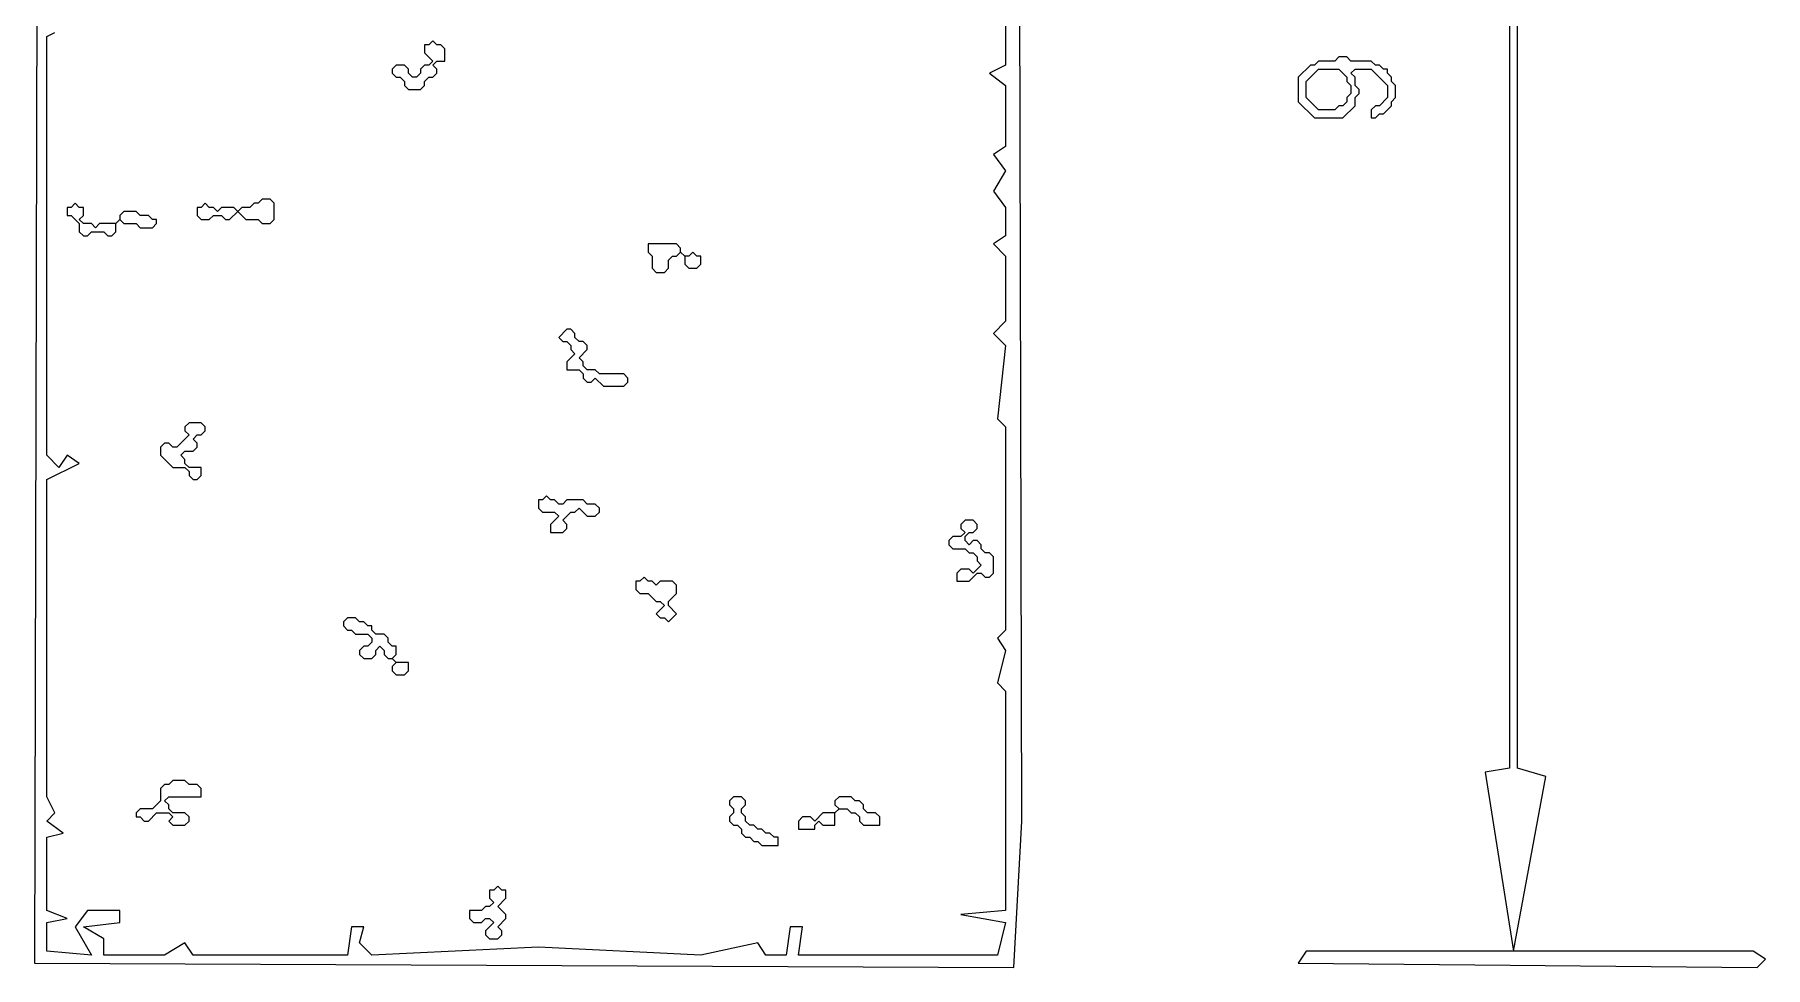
# Model space of a CAD drawing. Extents: x 17 to 323, y -435 to -5.
# Drawn here: x 101.4 to 144, y -394.4 to -371.45 of the extents above; entities that cross this region are included whole.
import ezdxf

# ---------------------------------------------------------------- set-up
doc = ezdxf.new("R2010")
doc.units = 0

msp = doc.modelspace()

# ---------------------------------------------------------------- linework, layer by layer
at = {"layer": 'CONTOURS'}
for p, q in [((101.5, -348.2), (101.4, -394.3)), ((125.7, -390.8), (125.6, -348.3)), ((137.7, -353.2), (137.7, -389.5)), ((137.9, -389.5), (137.9, -353.2)), ((125.3, -370.7), (125.3, -372.2)), ((101.7, -371.5), (101.9, -371.4)), ((101.7, -381.8), (101.7, -371.5)), ((111.1, -371.7), (111, -371.7)), ((111, -371.7), (111, -371.9)), ((111.2, -371.6), (111.1, -371.7)), ((111.3, -371.7), (111.2, -371.6)), ((111.4, -371.7), (111.3, -371.7)), ((111.5, -371.8), (111.4, -371.7)), ((111.5, -372.1), (111.5, -371.8)), ((110.3, -372.2), (110.2, -372.3)), ((110.2, -372.3), (110.2, -372.4)), ((110.5, -372.2), (110.3, -372.2)), ((110.6, -372.3), (110.5, -372.2)), ((110.6, -372.4), (110.6, -372.3)), ((111, -372.2), (110.9, -372.3)), ((110.9, -372.3), (110.9, -372.4)), ((111, -371.9), (111.2, -372.1)), ((111.1, -372.2), (111, -372.2)), ((111.2, -372.1), (111.1, -372.2)), ((111.2, -372.2), (111.3, -372.1)), ((111.3, -372.3), (111.2, -372.2)), ((111.3, -372.1), (111.5, -372.1)), ((111.3, -372.4), (111.3, -372.3)), ((125.3, -372.2), (124.9, -372.4)), ((132.8, -372.2), (132.5, -372.5)), ((132.7, -372.6), (133, -372.3)), ((132.9, -372.2), (132.8, -372.2)), ((133, -372.1), (132.9, -372.2)), ((133.4, -372.1), (133, -372.1)), ((133, -372.3), (133.5, -372.3)), ((133.5, -372), (133.4, -372.1)), ((133.7, -372), (133.5, -372)), ((133.5, -372.3), (133.7, -372.5)), ((133.8, -372.1), (133.7, -372)), ((134.3, -372.1), (133.8, -372.1)), ((133.8, -372.4), (133.9, -372.3)), ((133.9, -372.3), (134.3, -372.3)), ((134.4, -372.2), (134.3, -372.1)), ((134.3, -372.3), (134.7, -372.7)), ((134.5, -372.2), (134.4, -372.2)), ((134.6, -372.3), (134.5, -372.2)), ((134.7, -372.3), (134.6, -372.3)), ((134.7, -372.4), (134.7, -372.3)), ((110.2, -372.4), (110.3, -372.5)), ((110.3, -372.5), (110.4, -372.5)), ((110.4, -372.5), (110.5, -372.6)), ((110.5, -372.6), (110.5, -372.7)), ((110.5, -372.7), (110.6, -372.8)), ((110.7, -372.5), (110.6, -372.4)), ((110.8, -372.5), (110.7, -372.5)), ((110.9, -372.4), (110.8, -372.5)), ((110.9, -372.8), (111, -372.7)), ((111, -372.6), (111.1, -372.5)), ((111, -372.7), (111, -372.6)), ((111.1, -372.5), (111.2, -372.5)), ((111.2, -372.5), (111.3, -372.4)), ((124.9, -372.4), (125.3, -372.7)), ((125.3, -372.7), (125.3, -374.2)), ((132.5, -372.5), (132.5, -373.1)), ((132.7, -373), (132.7, -372.6)), ((133.7, -372.5), (133.7, -372.6)), ((133.7, -372.6), (133.8, -372.7)), ((133.9, -372.5), (133.8, -372.4)), ((133.8, -372.7), (133.8, -372.9)), ((133.9, -372.7), (133.9, -372.5)), ((134, -372.8), (133.9, -372.7)), ((134.8, -372.5), (134.7, -372.4)), ((134.7, -372.7), (134.7, -373)), ((134.8, -372.6), (134.8, -372.5)), ((134.9, -372.7), (134.8, -372.6)), ((134.9, -373), (134.9, -372.7)), ((110.6, -372.8), (110.9, -372.8)), ((132.5, -373.1), (132.9, -373.5)), ((133, -373.3), (132.7, -373)), ((133.7, -373.1), (133.6, -373.2)), ((133.8, -372.9), (133.7, -373)), ((133.7, -373), (133.7, -373.1)), ((133.9, -373), (134, -372.9)), ((133.9, -373.2), (133.9, -373)), ((134, -372.9), (134, -372.8)), ((134.7, -373), (134.5, -373.2)), ((134.8, -373.1), (134.9, -373)), ((134.8, -373.2), (134.8, -373.1)), ((132.9, -373.5), (133.6, -373.5)), ((133.4, -373.3), (133, -373.3)), ((133.5, -373.2), (133.4, -373.3)), ((133.6, -373.2), (133.5, -373.2)), ((133.6, -373.5), (133.9, -373.2)), ((134.4, -373.2), (134.3, -373.3)), ((134.3, -373.3), (134.3, -373.5)), ((134.3, -373.5), (134.4, -373.5)), ((134.5, -373.2), (134.4, -373.2)), ((134.4, -373.5), (134.5, -373.4)), ((134.5, -373.4), (134.6, -373.4)), ((134.6, -373.4), (134.8, -373.2)), ((125.3, -374.2), (125, -374.4)), ((125, -374.4), (125.3, -374.8)), ((125.3, -374.8), (125, -375.3)), ((125, -375.3), (125.3, -375.7)), ((102.2, -375.7), (102.2, -375.9)), ((102.3, -375.7), (102.2, -375.7)), ((102.4, -375.6), (102.3, -375.7)), ((102.5, -375.7), (102.4, -375.6)), ((102.6, -375.7), (102.5, -375.7)), ((102.6, -375.9), (102.6, -375.7)), ((105.5, -375.7), (105.4, -375.7)), ((105.4, -375.7), (105.4, -375.9)), ((105.6, -375.6), (105.5, -375.7)), ((105.7, -375.7), (105.6, -375.6)), ((105.8, -375.7), (105.7, -375.7)), ((105.9, -375.8), (105.8, -375.7)), ((106, -375.7), (105.9, -375.8)), ((106.3, -375.7), (106, -375.7)), ((106.4, -375.8), (106.3, -375.7)), ((106.5, -375.7), (106.4, -375.8)), ((106.7, -375.7), (106.5, -375.7)), ((106.8, -375.6), (106.7, -375.7)), ((106.9, -375.6), (106.8, -375.6)), ((107, -375.5), (106.9, -375.6)), ((107.2, -375.5), (107, -375.5)), ((107.3, -375.6), (107.2, -375.5)), ((107.3, -376), (107.3, -375.6)), ((125.3, -375.7), (125.3, -376.4)), ((102.2, -375.9), (102.3, -375.9)), ((102.3, -375.9), (102.5, -376.1)), ((102.5, -376), (102.6, -375.9)), ((102.6, -376.1), (102.5, -376)), ((102.5, -376.1), (102.5, -376.3)), ((102.8, -376.1), (102.6, -376.1)), ((102.9, -376.2), (102.8, -376.1)), ((103, -376.1), (102.9, -376.2)), ((103.4, -376.1), (103, -376.1)), ((103.4, -376.1), (103.5, -376)), ((103.5, -376), (103.4, -376.1)), ((103.4, -376.3), (103.4, -376.1)), ((103.6, -375.8), (103.5, -375.9)), ((103.5, -375.9), (103.5, -376)), ((103.5, -376), (103.6, -376.1)), ((103.9, -375.8), (103.6, -375.8)), ((103.6, -376.1), (103.9, -376.1)), ((104, -375.9), (103.9, -375.8)), ((103.9, -376.1), (104, -376.2)), ((104.2, -375.9), (104, -375.9)), ((104.3, -376), (104.2, -375.9)), ((104.4, -376), (104.3, -376)), ((104.3, -376.2), (104.4, -376.1)), ((104.4, -376.1), (104.4, -376)), ((105.4, -375.9), (105.5, -376)), ((105.5, -376), (105.7, -376)), ((105.7, -376), (105.8, -375.9)), ((105.8, -375.9), (106, -375.9)), ((106, -375.9), (106.1, -376)), ((106.1, -376), (106.2, -376)), ((106.2, -376), (106.4, -375.8)), ((106.4, -375.8), (106.6, -376)), ((106.6, -376), (106.9, -376)), ((106.9, -376), (107, -376.1)), ((107, -376.1), (107.2, -376.1)), ((107.2, -376.1), (107.3, -376)), ((102.5, -376.3), (102.6, -376.4)), ((102.6, -376.4), (102.7, -376.4)), ((102.7, -376.4), (102.8, -376.3)), ((102.8, -376.3), (103.1, -376.3)), ((103.1, -376.3), (103.2, -376.4)), ((103.2, -376.4), (103.3, -376.4)), ((103.3, -376.4), (103.4, -376.3)), ((104, -376.2), (104.3, -376.2)), ((125.3, -376.4), (125, -376.6)), ((116.5, -376.6), (116.5, -376.8)), ((117.2, -376.6), (116.5, -376.6)), ((116.5, -376.8), (116.6, -376.9)), ((116.6, -376.9), (116.6, -377.2)), ((117, -377), (117.1, -376.9)), ((117, -377.2), (117, -377)), ((117.1, -376.9), (117.2, -376.9)), ((117.3, -376.7), (117.2, -376.6)), ((117.2, -376.9), (117.3, -376.8)), ((117.3, -376.8), (117.3, -376.7)), ((117.3, -376.8), (117.4, -376.9)), ((117.4, -376.9), (117.3, -376.8)), ((117.4, -376.9), (117.4, -377.1)), ((117.5, -376.9), (117.4, -376.9)), ((117.6, -376.8), (117.5, -376.9)), ((117.7, -376.9), (117.6, -376.8)), ((117.8, -376.9), (117.7, -376.9)), ((117.8, -377.1), (117.8, -376.9)), ((125, -376.6), (125.3, -376.9)), ((125.3, -376.9), (125.3, -378.5)), ((116.6, -377.2), (116.7, -377.3)), ((116.7, -377.3), (116.9, -377.3)), ((116.9, -377.3), (117, -377.2)), ((117.4, -377.1), (117.5, -377.2)), ((117.5, -377.2), (117.7, -377.2)), ((117.7, -377.2), (117.8, -377.1)), ((114.5, -378.7), (114.3, -378.9)), ((114.6, -378.7), (114.5, -378.7)), ((114.7, -378.8), (114.6, -378.7)), ((125.3, -378.5), (125, -378.8)), ((114.3, -378.9), (114.4, -379)), ((114.4, -379), (114.5, -379)), ((114.5, -379), (114.6, -379.1)), ((114.6, -379.1), (114.6, -379.2)), ((114.7, -378.9), (114.7, -378.8)), ((114.8, -379), (114.7, -378.9)), ((114.9, -379), (114.8, -379)), ((115, -379.1), (114.9, -379)), ((115, -379.2), (115, -379.1)), ((125, -378.8), (125.3, -379.1)), ((125.3, -379.1), (125.1, -380.9)), ((114.7, -379.3), (114.5, -379.5)), ((114.5, -379.5), (114.5, -379.7)), ((114.6, -379.2), (114.7, -379.3)), ((114.8, -379.4), (115, -379.2)), ((114.9, -379.5), (114.8, -379.4)), ((114.9, -379.6), (114.9, -379.5)), ((114.5, -379.7), (114.8, -379.7)), ((114.8, -379.7), (114.9, -379.8)), ((115, -379.7), (114.9, -379.6)), ((114.9, -379.8), (114.9, -379.9)), ((114.9, -379.9), (115, -380)), ((115.2, -379.7), (115, -379.7)), ((115.1, -380), (115.2, -379.9)), ((115.3, -379.8), (115.2, -379.7)), ((115.2, -379.9), (115.4, -380.1)), ((115.9, -379.8), (115.3, -379.8)), ((116, -379.9), (115.9, -379.8)), ((116, -380), (116, -379.9)), ((115, -380), (115.1, -380)), ((115.4, -380.1), (115.9, -380.1)), ((115.9, -380.1), (116, -380)), ((105.2, -381), (105.1, -381.1)), ((105.1, -381.1), (105.1, -381.2)), ((105.1, -381.2), (105.2, -381.3)), ((105.5, -381), (105.2, -381)), ((105.6, -381.1), (105.5, -381)), ((105.5, -381.3), (105.6, -381.2)), ((105.6, -381.2), (105.6, -381.1)), ((125.1, -380.9), (125.3, -381.1)), ((125.3, -381.1), (125.3, -386.1)), ((104.6, -381.5), (104.5, -381.6)), ((104.5, -381.6), (104.5, -381.8)), ((104.7, -381.5), (104.6, -381.5)), ((104.8, -381.6), (104.7, -381.5)), ((104.9, -381.6), (104.8, -381.6)), ((105.2, -381.3), (104.9, -381.6)), ((105.3, -381.4), (105.4, -381.3)), ((105.4, -381.5), (105.3, -381.4)), ((105.3, -381.7), (105.4, -381.6)), ((105.4, -381.3), (105.5, -381.3)), ((105.4, -381.6), (105.4, -381.5)), ((102, -382.1), (101.7, -381.8)), ((101.7, -382.4), (102.5, -382)), ((102.2, -381.8), (102, -382.1)), ((102.5, -382), (102.2, -381.8)), ((104.5, -381.8), (104.8, -382.1)), ((104.8, -382.1), (105.1, -382.1)), ((105, -381.8), (105.1, -381.7)), ((105.1, -381.9), (105, -381.8)), ((105.1, -381.7), (105.3, -381.7)), ((105.1, -382), (105.1, -381.9)), ((105.2, -382.1), (105.1, -382)), ((105.1, -382.1), (105.2, -382.2)), ((105.5, -382.1), (105.2, -382.1)), ((105.5, -382.3), (105.5, -382.1)), ((101.7, -390.2), (101.7, -382.4)), ((105.2, -382.2), (105.2, -382.3)), ((105.2, -382.3), (105.3, -382.4)), ((105.3, -382.4), (105.4, -382.4)), ((105.4, -382.4), (105.5, -382.3)), ((113.8, -382.9), (113.8, -383.1)), ((113.9, -382.9), (113.8, -382.9)), ((114, -382.8), (113.9, -382.9)), ((114.1, -382.9), (114, -382.8)), ((114.2, -382.9), (114.1, -382.9)), ((114.3, -383), (114.2, -382.9)), ((114.5, -382.9), (114.4, -383)), ((114.9, -382.9), (114.5, -382.9)), ((115, -383), (114.9, -382.9)), ((113.8, -383.1), (113.9, -383.2)), ((113.9, -383.2), (114.2, -383.2)), ((114.3, -383.3), (114.1, -383.5)), ((114.2, -383.2), (114.3, -383.3)), ((114.4, -383), (114.3, -383)), ((114.4, -383.4), (114.6, -383.2)), ((114.6, -383.2), (114.7, -383.2)), ((114.7, -383.2), (114.8, -383.1)), ((114.8, -383.1), (115, -383.3)), ((115.2, -383), (115, -383)), ((115, -383.3), (115.2, -383.3)), ((115.3, -383.1), (115.2, -383)), ((115.2, -383.3), (115.3, -383.2)), ((115.3, -383.2), (115.3, -383.1)), ((114.1, -383.5), (114.1, -383.7)), ((114.1, -383.7), (114.4, -383.7)), ((114.5, -383.5), (114.4, -383.4)), ((114.4, -383.7), (114.5, -383.6)), ((114.5, -383.6), (114.5, -383.5)), ((124, -383.8), (123.9, -383.9)), ((124.2, -383.8), (124, -383.8)), ((124.3, -383.4), (124.2, -383.5)), ((124.2, -383.5), (124.2, -383.6)), ((124.2, -383.6), (124.3, -383.7)), ((124.3, -383.7), (124.2, -383.8)), ((124.5, -383.4), (124.3, -383.4)), ((124.3, -383.8), (124.4, -383.7)), ((124.3, -383.9), (124.3, -383.8)), ((124.4, -383.7), (124.5, -383.7)), ((124.6, -383.5), (124.5, -383.4)), ((124.5, -383.7), (124.6, -383.6)), ((124.6, -383.6), (124.6, -383.5)), ((123.9, -383.9), (123.9, -384)), ((123.9, -384), (124, -384.1)), ((124, -384.1), (124.3, -384.1)), ((124.4, -384), (124.3, -383.9)), ((124.3, -384.1), (124.4, -384.2)), ((124.5, -383.9), (124.4, -384)), ((124.4, -384.2), (124.5, -384.2)), ((124.6, -383.9), (124.5, -383.9)), ((124.5, -384.2), (124.6, -384.3)), ((124.7, -384), (124.6, -383.9)), ((124.7, -384.1), (124.7, -384)), ((124.8, -384.2), (124.7, -384.1)), ((124.9, -384.2), (124.8, -384.2)), ((125, -384.3), (124.9, -384.2)), ((124.2, -384.6), (124.1, -384.7)), ((124.4, -384.6), (124.2, -384.6)), ((124.5, -384.7), (124.4, -384.6)), ((124.7, -384.5), (124.5, -384.7)), ((124.6, -384.3), (124.6, -384.4)), ((124.6, -384.4), (124.7, -384.5)), ((125, -384.7), (125, -384.3)), ((116.2, -384.9), (116.2, -385.1)), ((116.3, -384.9), (116.2, -384.9)), ((116.2, -385.1), (116.3, -385.2)), ((116.4, -384.8), (116.3, -384.9)), ((116.5, -384.9), (116.4, -384.8)), ((116.6, -384.9), (116.5, -384.9)), ((116.7, -385), (116.6, -384.9)), ((116.8, -384.9), (116.7, -385)), ((117.1, -384.9), (116.8, -384.9)), ((117.2, -385), (117.1, -384.9)), ((117.2, -385.2), (117.2, -385)), ((124.1, -384.7), (124.1, -384.9)), ((124.1, -384.9), (124.4, -384.9)), ((124.4, -384.9), (124.6, -384.7)), ((124.6, -384.7), (124.7, -384.7)), ((124.7, -384.7), (124.8, -384.8)), ((124.8, -384.8), (124.9, -384.8)), ((124.9, -384.8), (125, -384.7)), ((116.3, -385.2), (116.5, -385.2)), ((116.5, -385.2), (116.7, -385.4)), ((116.7, -385.4), (116.8, -385.4)), ((116.9, -385.5), (116.7, -385.7)), ((116.8, -385.4), (116.9, -385.5)), ((117, -385.4), (117.2, -385.2)), ((117, -385.5), (117, -385.4)), ((117.2, -385.7), (117, -385.5)), ((109.1, -385.8), (109, -385.9)), ((109, -385.9), (109, -386)), ((109.3, -385.8), (109.1, -385.8)), ((109.4, -385.9), (109.3, -385.8)), ((109.5, -385.9), (109.4, -385.9)), ((109.6, -386), (109.5, -385.9)), ((116.7, -385.7), (116.8, -385.8)), ((116.8, -385.8), (116.9, -385.8)), ((116.9, -385.8), (117, -385.9)), ((117, -385.9), (117.2, -385.7)), ((109, -386), (109.1, -386.1)), ((109.1, -386.1), (109.2, -386.1)), ((109.2, -386.1), (109.3, -386.2)), ((109.3, -386.2), (109.6, -386.2)), ((109.7, -386), (109.6, -386)), ((109.6, -386.2), (109.7, -386.3)), ((109.7, -386.1), (109.7, -386)), ((109.8, -386.2), (109.7, -386.1)), ((109.7, -386.3), (109.7, -386.4)), ((110, -386.2), (109.8, -386.2)), ((110.1, -386.3), (110, -386.2)), ((110.1, -386.4), (110.1, -386.3)), ((125.3, -386.1), (125.1, -386.3)), ((125.1, -386.3), (125.3, -386.6)), ((109.5, -386.5), (109.4, -386.6)), ((109.4, -386.6), (109.4, -386.7)), ((109.4, -386.7), (109.5, -386.8)), ((109.6, -386.5), (109.5, -386.5)), ((109.5, -386.8), (109.7, -386.8)), ((109.7, -386.4), (109.6, -386.5)), ((109.7, -386.8), (109.8, -386.7)), ((109.8, -386.6), (109.9, -386.5)), ((109.8, -386.7), (109.8, -386.6)), ((109.9, -386.5), (110, -386.6)), ((110, -386.6), (110, -386.7)), ((110, -386.7), (110.1, -386.8)), ((110.2, -386.5), (110.1, -386.4)), ((110.1, -386.8), (110.2, -386.8)), ((110.3, -386.5), (110.2, -386.5)), ((110.2, -386.8), (110.3, -386.7)), ((110.2, -386.8), (110.3, -386.9)), ((110.3, -386.9), (110.2, -386.8)), ((110.3, -386.7), (110.3, -386.5)), ((125.3, -386.6), (125.1, -387.4)), ((110.3, -386.9), (110.2, -387)), ((110.2, -387), (110.2, -387.1)), ((110.2, -387.1), (110.3, -387.2)), ((110.6, -386.9), (110.3, -386.9)), ((110.3, -387.2), (110.5, -387.2)), ((110.5, -387.2), (110.6, -387.1)), ((110.6, -387.1), (110.6, -386.9)), ((125.1, -387.4), (125.3, -387.6)), ((125.3, -387.6), (125.3, -393)), ((137.7, -389.5), (137.1, -389.6)), ((137.1, -389.6), (137.8, -394)), ((137.8, -394), (138.6, -389.7)), ((138.6, -389.7), (137.9, -389.5)), ((101.9, -390.6), (101.7, -390.2)), ((104.6, -389.9), (104.5, -390)), ((104.5, -390), (104.5, -390.3)), ((104.7, -389.9), (104.6, -389.9)), ((104.6, -390.3), (104.7, -390.2)), ((104.8, -389.8), (104.7, -389.9)), ((104.7, -390.2), (105.5, -390.2)), ((105.1, -389.8), (104.8, -389.8)), ((105.2, -389.9), (105.1, -389.8)), ((105.4, -389.9), (105.2, -389.9)), ((105.5, -390), (105.4, -389.9)), ((105.5, -390.2), (105.5, -390)), ((118.6, -390.2), (118.5, -390.3)), ((118.8, -390.2), (118.6, -390.2)), ((118.9, -390.3), (118.8, -390.2)), ((121.2, -390.2), (121.1, -390.3)), ((121.5, -390.2), (121.2, -390.2)), ((121.6, -390.3), (121.5, -390.2)), ((101.7, -390.8), (101.9, -390.6)), ((104, -390.5), (103.9, -390.6)), ((103.9, -390.6), (103.9, -390.7)), ((104.3, -390.5), (104, -390.5)), ((104.2, -390.8), (104.4, -390.6)), ((104.5, -390.3), (104.3, -390.5)), ((104.4, -390.6), (104.7, -390.6)), ((104.7, -390.4), (104.6, -390.3)), ((104.7, -390.5), (104.7, -390.4)), ((104.8, -390.6), (104.7, -390.5)), ((104.7, -390.6), (104.8, -390.7)), ((105.1, -390.6), (104.8, -390.6)), ((105.2, -390.7), (105.1, -390.6)), ((118.5, -390.3), (118.5, -390.4)), ((118.5, -390.4), (118.6, -390.5)), ((118.6, -390.6), (118.5, -390.7)), ((118.6, -390.5), (118.6, -390.6)), ((118.8, -390.5), (118.9, -390.4)), ((118.8, -390.6), (118.8, -390.5)), ((118.9, -390.7), (118.8, -390.6)), ((118.9, -390.4), (118.9, -390.3)), ((120.8, -390.6), (120.6, -390.8)), ((121.1, -390.6), (120.8, -390.6)), ((121.1, -390.3), (121.1, -390.4)), ((121.1, -390.4), (121.2, -390.5)), ((121.2, -390.5), (121.1, -390.6)), ((121.1, -390.6), (121.2, -390.5)), ((121.1, -390.9), (121.1, -390.6)), ((121.2, -390.5), (121.4, -390.5)), ((121.4, -390.5), (121.5, -390.6)), ((121.5, -390.6), (121.6, -390.6)), ((121.7, -390.3), (121.6, -390.3)), ((121.6, -390.6), (121.7, -390.7)), ((121.8, -390.4), (121.7, -390.3)), ((121.8, -390.5), (121.8, -390.4)), ((121.9, -390.6), (121.8, -390.5)), ((122.1, -390.6), (121.9, -390.6)), ((122.2, -390.7), (122.1, -390.6)), ((102.1, -391.1), (101.7, -390.8)), ((103.9, -390.7), (104, -390.7)), ((104, -390.7), (104.1, -390.8)), ((104.1, -390.8), (104.2, -390.8)), ((104.8, -390.7), (104.7, -390.8)), ((104.7, -390.8), (104.8, -390.9)), ((104.8, -390.9), (105.1, -390.9)), ((105.1, -390.9), (105.2, -390.8)), ((105.2, -390.8), (105.2, -390.7)), ((118.5, -390.7), (118.5, -390.8)), ((118.5, -390.8), (118.6, -390.9)), ((118.6, -390.9), (118.7, -390.9)), ((118.7, -390.9), (118.8, -391)), ((118.8, -391), (118.8, -391.1)), ((118.9, -390.8), (118.9, -390.7)), ((119, -390.9), (118.9, -390.8)), ((119.1, -390.9), (119, -390.9)), ((119.2, -391), (119.1, -390.9)), ((119.3, -391), (119.2, -391)), ((119.4, -391.1), (119.3, -391)), ((120.3, -390.7), (120.2, -390.8)), ((120.2, -390.8), (120.2, -391)), ((120.2, -391), (120.6, -391)), ((120.5, -390.7), (120.3, -390.7)), ((120.6, -390.8), (120.5, -390.7)), ((120.6, -390.9), (120.7, -390.8)), ((120.6, -391), (120.6, -390.9)), ((120.7, -390.8), (120.8, -390.9)), ((120.8, -390.9), (121.1, -390.9)), ((121.7, -390.7), (121.7, -390.8)), ((121.7, -390.8), (121.8, -390.9)), ((121.8, -390.9), (122.2, -390.9)), ((122.2, -390.9), (122.2, -390.7)), ((125.5, -394.4), (125.7, -390.8)), ((101.7, -391.2), (102.1, -391.1)), ((101.7, -393), (101.7, -391.2)), ((118.8, -391.1), (118.9, -391.2)), ((118.9, -391.2), (119, -391.2)), ((119, -391.2), (119.1, -391.3)), ((119.1, -391.3), (119.2, -391.3)), ((119.2, -391.3), (119.3, -391.4)), ((119.3, -391.4), (119.7, -391.4)), ((119.5, -391.1), (119.4, -391.1)), ((119.6, -391.2), (119.5, -391.1)), ((119.7, -391.2), (119.6, -391.2)), ((119.7, -391.4), (119.7, -391.2)), ((112.7, -392.5), (112.6, -392.5)), ((112.6, -392.5), (112.6, -392.7)), ((112.6, -392.7), (112.7, -392.8)), ((112.8, -392.4), (112.7, -392.5)), ((112.9, -392.5), (112.8, -392.4)), ((112.8, -392.9), (113, -392.7)), ((113, -392.5), (112.9, -392.5)), ((113, -392.7), (113, -392.5)), ((102.2, -393.2), (101.7, -393)), ((102.7, -393), (102.4, -393.4)), ((103.5, -393), (102.7, -393)), ((103.5, -393.3), (103.5, -393)), ((112.4, -393), (112.1, -393)), ((112.1, -393), (112.1, -393.2)), ((112.5, -392.9), (112.4, -393)), ((112.6, -392.9), (112.5, -392.9)), ((112.7, -392.8), (112.6, -392.9)), ((113, -393.1), (112.8, -392.9)), ((113, -393.2), (113, -393.1)), ((125.3, -393), (124.2, -393.1)), ((124.2, -393.1), (125.3, -393.3)), ((101.7, -393.3), (102.2, -393.2)), ((101.7, -394), (101.7, -393.3)), ((102.4, -393.4), (102.8, -394.1)), ((102.6, -393.4), (103.5, -393.3)), ((103.1, -393.7), (102.6, -393.4)), ((109.2, -393.4), (109.1, -394.1)), ((109.5, -393.4), (109.2, -393.4)), ((109.4, -393.8), (109.5, -393.4)), ((112.1, -393.2), (112.2, -393.3)), ((112.2, -393.3), (112.4, -393.3)), ((112.4, -393.3), (112.5, -393.2)), ((112.5, -393.2), (112.6, -393.2)), ((112.7, -393.3), (112.5, -393.5)), ((112.5, -393.5), (112.5, -393.6)), ((112.5, -393.6), (112.6, -393.7)), ((112.6, -393.2), (112.7, -393.3)), ((112.8, -393.4), (113, -393.2)), ((112.9, -393.5), (112.8, -393.4)), ((112.8, -393.7), (112.9, -393.6)), ((112.9, -393.6), (112.9, -393.5)), ((120, -393.4), (119.9, -394.1)), ((120.3, -393.4), (120, -393.4)), ((120.2, -394.1), (120.3, -393.4)), ((125.3, -393.3), (125.1, -394.1)), ((102.8, -394.1), (101.7, -394)), ((103.1, -394.1), (103.1, -393.7)), ((105.1, -393.8), (104.6, -394.1)), ((105.3, -394.1), (105.1, -393.8)), ((109.7, -394.1), (109.4, -393.8)), ((113.8, -393.9), (109.7, -394.1)), ((112.6, -393.7), (112.8, -393.7)), ((117.8, -394.1), (113.8, -393.9)), ((119.2, -393.8), (117.8, -394.1)), ((119.4, -394.1), (119.2, -393.8)), ((132.7, -394), (132.5, -394.3)), ((137.8, -394), (132.7, -394)), ((143.7, -394), (137.8, -394)), ((144, -394.2), (143.7, -394)), ((101.4, -394.3), (125.5, -394.4)), ((104.6, -394.1), (103.1, -394.1)), ((109.1, -394.1), (105.3, -394.1)), ((119.9, -394.1), (119.4, -394.1)), ((125.1, -394.1), (120.2, -394.1)), ((132.5, -394.3), (143.8, -394.4)), ((143.8, -394.4), (144, -394.2))]:
    msp.add_line(p, q, dxfattribs=at)

doc.saveas('drawing.dxf')
